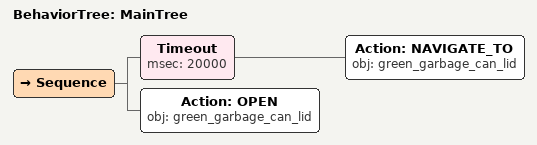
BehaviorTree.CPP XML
<root main_tree_to_execute="MainTree">
  <BehaviorTree ID="MainTree">
    <Sequence>
      <!-- Timeout: NAVIGATE_TO green_garbage_can_lid within 20s -->
      <Timeout msec="20000">
        <!-- Navigate to green_garbage_can_lid -->
        <Action ID="NAVIGATE_TO" obj="green_garbage_can_lid" />
      </Timeout>
      <!-- Open green_garbage_can_lid -->
      <Action ID="OPEN" obj="green_garbage_can_lid" />
    </Sequence>
  </BehaviorTree>
</root>
